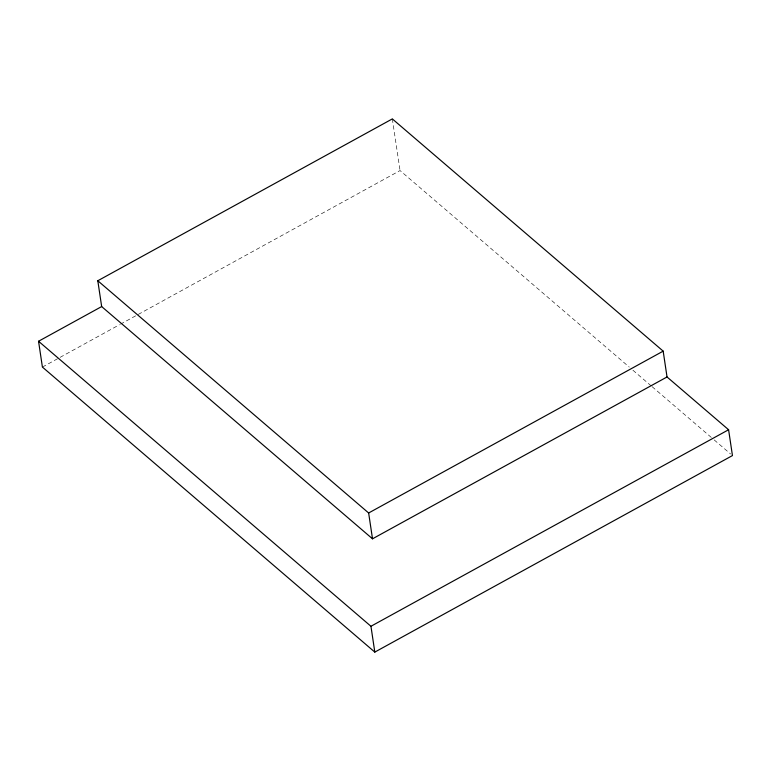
<?xml version="1.0" encoding="UTF-8"?>
<svg xmlns="http://www.w3.org/2000/svg" width="771" height="771" viewBox="0 0 771 771"><rect width="100%" height="100%" fill="white"/><g stroke="black" fill="none" stroke-linecap="round" stroke-linejoin="round"><path stroke-width="0.58" stroke-dasharray="3.85 2.89" d="M42.405 367.073L119.428 324.755M120.478 324.177L400.053 170.555L629.261 367.092M632.914 370.225L651.177 385.885M652.093 386.666L713.271 439.133M714.187 439.913L730.619 454.003M392.333 118.907L400.053 170.555"/><path stroke-width="1.16" d="M101.666 306.569L97.801 280.75L392.333 118.907L663.176 351.142L667.031 376.971L728.595 429.746L732.45 455.574L374.812 652.093L42.405 367.073L38.55 341.254L101.666 306.569L372.509 538.813L667.031 376.971M97.801 280.75L368.644 512.985L663.176 351.142M38.55 341.254L370.947 626.274L728.595 429.746M368.644 512.985L372.509 538.813M370.947 626.274L374.812 652.093"/></g></svg>
